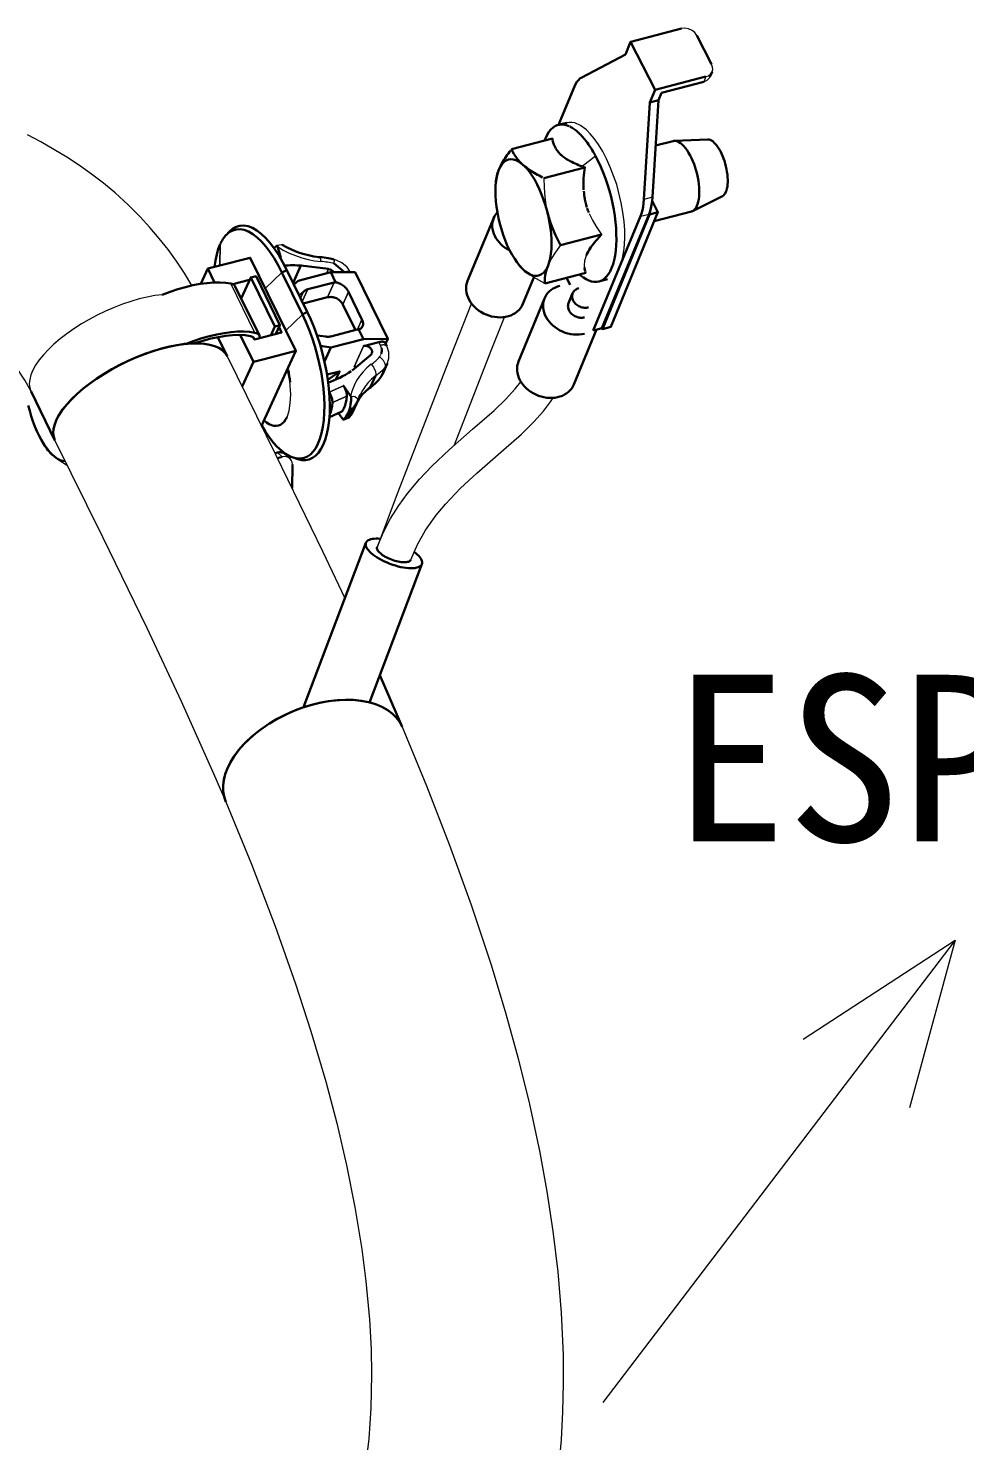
# Model space of a CAD drawing. Header units: millimetres. Extents: x 6 to 3615, y -854 to 0.
# Drawn here: x 245.51 to 261.29, y -123.57 to -99.79 of the extents above; entities that cross this region are included whole.
import ezdxf

# ---------------------------------------------------------------- set-up
doc = ezdxf.new("R2010")
doc.units = ezdxf.units.MM
doc.styles.add('4eff5b8b_Style', font='simfang.ttf')

msp = doc.modelspace()

# ---------------------------------------------------------------- linework, layer by layer
at = {"linetype": 'Continuous', "lineweight": 30}
for points in [[(255.661, -100.023), (256.516, -99.802)], [(255.985, -101.044), (256.073, -100.831), (255.66, -100.023), (255.573, -100.235), (254.837, -100.623)], [(257.024, -100.402), (256.776, -99.917)], [(256.996, -100.615), (257.032, -100.526)], [(254.712, -100.777), (254.445, -101.421)], [(254.837, -100.623), (254.807, -100.642), (254.781, -100.667), (254.755, -100.698), (254.733, -100.735), (254.713, -100.777)], [(256.074, -100.831), (256.929, -100.61)], [(256.892, -100.699), (256.179, -100.884)], [(255.885, -102.678), (255.985, -101.043), (256.127, -101.006)], [(256.179, -100.884), (256.128, -101.006), (256.028, -102.641)], [(254.441, -101.422), (254.397, -101.439), (254.356, -101.464), (254.318, -101.498), (254.283, -101.54), (254.252, -101.591), (254.224, -101.65)], [(254.584, -101.385), (254.441, -101.422)], [(254.626, -101.446), (254.574, -101.426), (254.524, -101.416), (254.475, -101.416)], [(254.346, -101.678), (254.342, -101.652), (253.654, -101.831)], [(254.224, -101.65), (254.22, -101.66), (254.209, -101.686)], [(256.081, -101.771), (256.376, -101.694)], [(256.397, -101.691), (256.958, -101.666)], [(256.704, -102.872), (256.725, -102.858), (256.744, -102.839), (256.761, -102.816), (256.777, -102.787), (256.789, -102.754), (256.799, -102.716), (256.807, -102.674), (256.813, -102.629), (256.816, -102.581), (256.816, -102.53), (256.813, -102.477), (256.809, -102.422), (256.801, -102.366), (256.791, -102.309), (256.779, -102.252), (256.764, -102.196), (256.747, -102.14), (256.728, -102.085), (256.707, -102.033), (256.685, -101.982), (256.661, -101.935), (256.637, -101.89), (256.611, -101.849), (256.584, -101.813), (256.557, -101.781), (256.529, -101.753), (256.502, -101.73), (256.474, -101.712), (256.448, -101.7), (256.422, -101.692), (256.397, -101.691)], [(257.205, -102.62), (257.222, -102.609), (257.237, -102.594), (257.251, -102.575), (257.264, -102.551), (257.274, -102.525), (257.283, -102.494), (257.289, -102.461), (257.293, -102.424), (257.295, -102.385), (257.296, -102.345), (257.294, -102.301), (257.29, -102.257), (257.283, -102.212), (257.275, -102.166), (257.265, -102.12), (257.253, -102.074), (257.24, -102.029), (257.225, -101.985), (257.208, -101.943), (257.19, -101.902), (257.171, -101.863), (257.151, -101.828), (257.13, -101.795), (257.108, -101.765), (257.086, -101.739), (257.064, -101.716), (257.042, -101.698), (257.02, -101.684), (256.998, -101.674), (256.978, -101.668), (256.958, -101.666)], [(254.269, -103.79), (254.289, -103.732), (254.306, -103.666), (254.317, -103.594), (254.325, -103.516), (254.328, -103.432), (254.327, -103.345), (254.321, -103.254), (254.31, -103.16), (254.295, -103.065), (254.276, -102.969), (254.253, -102.872), (254.226, -102.777), (254.195, -102.684), (254.161, -102.594), (254.124, -102.507), (254.085, -102.425), (254.044, -102.349), (254, -102.278), (253.956, -102.215), (253.91, -102.158), (253.864, -102.11), (253.817, -102.07), (253.771, -102.039), (253.726, -102.016), (253.682, -102.003), (253.64, -102), (253.6, -102.005), (253.562, -102.021), (253.527, -102.046), (253.495, -102.079), (253.467, -102.122), (253.442, -102.172), (253.422, -102.23), (253.406, -102.296), (253.394, -102.368), (253.386, -102.445)], [(255.33, -102.635), (255.302, -102.53), (255.27, -102.426), (255.236, -102.323), (255.198, -102.223), (255.158, -102.126), (255.115, -102.034), (255.07, -101.947)], [(254.845, -102.122), (254.888, -102.138), (254.2, -102.317)], [(253.386, -102.445), (253.383, -102.528), (253.384, -102.615), (253.39, -102.706), (253.4, -102.799), (253.415, -102.894), (253.434, -102.99), (253.456, -103.085), (253.483, -103.18), (253.513, -103.273), (253.546, -103.363), (253.583, -103.45), (253.622, -103.532), (253.663, -103.609), (253.707, -103.679)], [(253.39, -102.391), (253.386, -102.445)], [(255.421, -103.356), (255.419, -103.26), (255.415, -103.16), (255.405, -103.057), (255.392, -102.953), (255.375, -102.846), (255.354, -102.74), (255.33, -102.635)], [(255.828, -102.961), (255.845, -102.913), (255.859, -102.86), (255.871, -102.804), (255.879, -102.742), (255.885, -102.678)], [(255.971, -102.923), (255.987, -102.876), (256.002, -102.824), (256.013, -102.767), (256.022, -102.706), (256.028, -102.641)], [(255.972, -102.919), (255.977, -102.928), (256.119, -102.892), (256.023, -102.702)], [(256.704, -102.872), (257.205, -102.62)], [(255.031, -104.883), (255.826, -102.961)], [(255.971, -102.923), (255.175, -104.847)], [(255.977, -102.928), (255.186, -104.86), (255.328, -104.823), (256.119, -102.892)], [(256.058, -103.042), (256.683, -102.88)], [(249.786, -103.907), (249.722, -103.782), (249.655, -103.667), (249.585, -103.561), (249.513, -103.467), (249.441, -103.384), (249.367, -103.316), (249.294, -103.26), (249.222, -103.218), (249.152, -103.191), (249.083, -103.178), (249.018, -103.181), (248.957, -103.198), (248.899, -103.23), (248.846, -103.276)], [(249.786, -103.907), (249.722, -103.782), (249.655, -103.667), (249.585, -103.561), (249.513, -103.467), (249.441, -103.384), (249.367, -103.316), (249.294, -103.26), (249.222, -103.218), (249.152, -103.191), (249.083, -103.178), (249.018, -103.181), (248.957, -103.198), (248.899, -103.23), (248.846, -103.276)], [(249.868, -103.866), (249.802, -103.737), (249.734, -103.618), (249.661, -103.51), (249.588, -103.413), (249.513, -103.328), (249.438, -103.257), (249.363, -103.199), (249.289, -103.157), (249.216, -103.129), (249.146, -103.116), (249.079, -103.119), (249.016, -103.137), (248.957, -103.169), (248.902, -103.217)], [(249.868, -103.866), (249.802, -103.737), (249.734, -103.618), (249.661, -103.51), (249.588, -103.413), (249.513, -103.328), (249.438, -103.257), (249.363, -103.199), (249.289, -103.157), (249.216, -103.129), (249.146, -103.116), (249.079, -103.119), (249.016, -103.137), (248.957, -103.169), (248.902, -103.217)], [(253.354, -102.989), (252.914, -104.049)], [(253.354, -102.989), (253.342, -103.025), (253.333, -103.061), (253.329, -103.099), (253.329, -103.137), (253.334, -103.176), (253.342, -103.215), (253.355, -103.254), (253.372, -103.292), (253.392, -103.329), (253.416, -103.365), (253.444, -103.399), (253.475, -103.432), (253.508, -103.462), (253.545, -103.49), (253.584, -103.515), (253.625, -103.537)], [(254.323, -103.105), (254.395, -103.28), (254.481, -103.448)], [(248.747, -103.428), (248.715, -103.51), (248.688, -103.602), (248.667, -103.703), (248.652, -103.812)], [(248.747, -103.428), (248.715, -103.51), (248.688, -103.602), (248.667, -103.703), (248.652, -103.812)], [(248.902, -103.217), (248.846, -103.276), (248.902, -103.217)], [(249.79, -103.439), (249.874, -103.486), (249.96, -103.528), (250.05, -103.563), (250.141, -103.594), (250.233, -103.618), (250.326, -103.636), (250.419, -103.647)], [(249.79, -103.439), (249.874, -103.486), (249.96, -103.528), (250.05, -103.563), (250.141, -103.594), (250.233, -103.618), (250.326, -103.636), (250.419, -103.647)], [(255.138, -103.302), (255.169, -103.269), (254.481, -103.448)], [(255.34, -103.832), (255.364, -103.768), (255.383, -103.697), (255.399, -103.619), (255.41, -103.536), (255.417, -103.448), (255.421, -103.356)], [(248.653, -104.076), (248.539, -103.842), (248.717, -103.795), (249.252, -103.658), (249.858, -104.897), (250.02, -105.228), (249.826, -105.652), (249.443, -106.49)], [(249.714, -103.472), (249.768, -103.655), (249.714, -103.472), (249.708, -103.454), (249.714, -103.472)], [(249.71, -103.58), (249.714, -103.58), (249.71, -103.58)], [(249.768, -103.655), (249.764, -103.643), (249.76, -103.631), (249.755, -103.621), (249.75, -103.611), (249.745, -103.603), (249.74, -103.595), (249.734, -103.589), (249.729, -103.585), (249.724, -103.582), (249.719, -103.58), (249.714, -103.58)], [(249.768, -103.655), (249.764, -103.643), (249.76, -103.631), (249.755, -103.621), (249.75, -103.611), (249.745, -103.603), (249.74, -103.595), (249.734, -103.589), (249.729, -103.585), (249.724, -103.582), (249.719, -103.58), (249.714, -103.58)], [(253.707, -103.679), (253.749, -103.74), (253.791, -103.794), (253.835, -103.842), (253.878, -103.882), (253.922, -103.914), (253.965, -103.938), (254.007, -103.955), (254.048, -103.963), (254.086, -103.963), (254.124, -103.954), (254.159, -103.937), (254.191, -103.912), (254.22, -103.879), (254.246, -103.838), (254.269, -103.79)], [(253.728, -103.713), (253.707, -103.679)], [(248.539, -103.842), (248.421, -104.098)], [(249.868, -103.866), (249.786, -103.907), (249.868, -103.866)], [(249.786, -103.907), (250.132, -104.614), (249.786, -103.907)], [(250.214, -104.572), (250.132, -104.614), (250.214, -104.572), (249.868, -103.866), (250.214, -104.572)], [(249.974, -104.081), (250.107, -103.789), (250.569, -103.848), (250.107, -103.789), (249.974, -104.081)], [(250.61, -103.904), (250.062, -104.045), (250.61, -103.904)], [(250.691, -104.071), (250.61, -103.904), (251.02, -103.902), (250.61, -103.904), (250.691, -104.071)], [(250.843, -103.9), (250.664, -103.758), (250.843, -103.9)], [(251.533, -105.107), (251.57, -105.026), (251.02, -103.902), (251.57, -105.026), (251.533, -105.107)], [(254.904, -103.913), (254.216, -104.092)], [(254.896, -103.89), (254.905, -103.912)], [(255.132, -104.057), (255.174, -104.04), (255.213, -104.015), (255.25, -103.981), (255.284, -103.939), (255.314, -103.89), (255.34, -103.832)], [(248.925, -104.095), (248.837, -104.081), (248.74, -104.075), (248.636, -104.076), (248.526, -104.084), (248.409, -104.1), (248.287, -104.123), (248.162, -104.153), (248.034, -104.189), (247.903, -104.232), (247.772, -104.281)], [(249.001, -104.145), (248.993, -104.131), (248.98, -104.118), (248.965, -104.108), (248.946, -104.1), (248.925, -104.095)], [(248.958, -104.106), (249.24, -104.033)], [(249.001, -104.144), (249.406, -104.97)], [(249.099, -104.343), (249.26, -103.99)], [(249.754, -104.793), (249.665, -104.816), (249.26, -103.99), (249.35, -103.967), (249.754, -104.793), (249.686, -104.941)], [(250.062, -104.045), (249.988, -104.11), (250.062, -104.045)], [(250.222, -104.19), (250.667, -104.076), (250.222, -104.19)], [(250.691, -104.071), (250.679, -104.073), (250.667, -104.076)], [(250.691, -104.071), (250.679, -104.073), (250.667, -104.076)], [(250.909, -104.234), (250.9, -104.219), (250.891, -104.203), (250.88, -104.187), (250.867, -104.173), (250.853, -104.158), (250.839, -104.145), (250.824, -104.131), (250.808, -104.12), (250.792, -104.108), (250.775, -104.099), (250.758, -104.09), (250.741, -104.084), (250.725, -104.078), (250.708, -104.074), (250.691, -104.071)], [(250.909, -104.234), (250.9, -104.219), (250.891, -104.203), (250.88, -104.187), (250.867, -104.173), (250.853, -104.158), (250.839, -104.145), (250.824, -104.131), (250.808, -104.12), (250.792, -104.108), (250.775, -104.099), (250.758, -104.09), (250.741, -104.084), (250.725, -104.078), (250.708, -104.074), (250.691, -104.071)], [(252.914, -104.049), (252.9, -104.087), (252.892, -104.126), (252.889, -104.166), (252.89, -104.207), (252.896, -104.248), (252.906, -104.289), (252.921, -104.33), (252.94, -104.37), (252.965, -104.408), (252.992, -104.446), (253.023, -104.481), (253.058, -104.514), (253.096, -104.544), (253.137, -104.571), (253.18, -104.595), (253.225, -104.616), (253.271, -104.633), (253.319, -104.646), (253.367, -104.656), (253.415, -104.661), (253.462, -104.663), (253.51, -104.66), (253.555, -104.654), (253.6, -104.643), (253.641, -104.629), (253.681, -104.611), (253.717, -104.589), (253.751, -104.564), (253.781, -104.536), (253.806, -104.505), (253.828, -104.472), (253.845, -104.436)], [(254.03, -103.991), (253.845, -104.436)], [(254.469, -104.131), (254.429, -104.143), (254.392, -104.158), (254.357, -104.177), (254.324, -104.198), (254.295, -104.222), (254.268, -104.249), (254.245, -104.278), (254.225, -104.309), (254.209, -104.343)], [(254.578, -103.997), (254.639, -104.116)], [(254.818, -103.959), (254.795, -103.941)], [(254.818, -103.959), (254.864, -103.994), (254.91, -104.022), (254.955, -104.043), (255, -104.058), (255.043, -104.065), (255.086, -104.066), (255.126, -104.059)], [(255.268, -104.022), (255.126, -104.059), (255.132, -104.057)], [(250.077, -104.293), (250.154, -104.225), (250.077, -104.293)], [(250.145, -104.431), (250.553, -104.325), (250.145, -104.431)], [(250.222, -104.19), (250.207, -104.195), (250.192, -104.201), (250.179, -104.208), (250.166, -104.216), (250.154, -104.225)], [(250.222, -104.19), (250.207, -104.195), (250.192, -104.201), (250.179, -104.208), (250.166, -104.216), (250.154, -104.225)], [(250.812, -104.445), (250.803, -104.429), (250.793, -104.413), (250.781, -104.399), (250.768, -104.385), (250.753, -104.373), (250.737, -104.361), (250.721, -104.351), (250.703, -104.341), (250.685, -104.334), (250.666, -104.328), (250.647, -104.323), (250.628, -104.321), (250.609, -104.319), (250.59, -104.32), (250.571, -104.322), (250.553, -104.325)], [(250.812, -104.445), (250.803, -104.429), (250.793, -104.413), (250.781, -104.399), (250.768, -104.385), (250.753, -104.373), (250.737, -104.361), (250.721, -104.351), (250.703, -104.341), (250.685, -104.334), (250.666, -104.328), (250.647, -104.323), (250.628, -104.321), (250.609, -104.319), (250.59, -104.32), (250.571, -104.322), (250.553, -104.325)], [(250.909, -104.234), (251.135, -104.696), (250.909, -104.234)], [(254.209, -104.343), (253.771, -105.407)], [(254.209, -104.343), (254.197, -104.379), (254.189, -104.418), (254.185, -104.458), (254.186, -104.498), (254.192, -104.538), (254.202, -104.578), (254.217, -104.618), (254.235, -104.658), (254.258, -104.696), (254.285, -104.733), (254.316, -104.768), (254.349, -104.8), (254.387, -104.83), (254.426, -104.857), (254.468, -104.882), (254.512, -104.903), (254.558, -104.921), (254.604, -104.935), (254.652, -104.945), (254.699, -104.951), (254.746, -104.953), (254.793, -104.952), (254.839, -104.947), (254.883, -104.937)], [(254.614, -104.426), (254.683, -104.257)], [(254.683, -104.257), (254.678, -104.272), (254.675, -104.287), (254.674, -104.303), (254.674, -104.319), (254.676, -104.335), (254.68, -104.351), (254.686, -104.367), (254.694, -104.383), (254.702, -104.399), (254.714, -104.413), (254.726, -104.428), (254.739, -104.44), (254.755, -104.452), (254.77, -104.464), (254.787, -104.473), (254.805, -104.482), (254.823, -104.488), (254.841, -104.494), (254.86, -104.498), (254.879, -104.501), (254.898, -104.502), (254.917, -104.501), (254.935, -104.499), (254.953, -104.495)], [(254.787, -104.173), (254.771, -104.177), (254.756, -104.184), (254.742, -104.191), (254.729, -104.199), (254.717, -104.209), (254.706, -104.22), (254.697, -104.231), (254.69, -104.244), (254.683, -104.257)], [(250.394, -106.791), (250.427, -106.706), (250.454, -106.611), (250.476, -106.506), (250.49, -106.392), (250.499, -106.27), (250.502, -106.141), (250.497, -106.007), (250.486, -105.868), (250.469, -105.726), (250.446, -105.581), (250.416, -105.436), (250.382, -105.291), (250.341, -105.148), (250.296, -105.007), (250.245, -104.87), (250.19, -104.739), (250.132, -104.614)], [(250.394, -106.791), (250.427, -106.706), (250.454, -106.611), (250.476, -106.506), (250.49, -106.392), (250.499, -106.27), (250.502, -106.141), (250.497, -106.007), (250.486, -105.868), (250.469, -105.726), (250.446, -105.581), (250.416, -105.436), (250.382, -105.291), (250.341, -105.148), (250.296, -105.007), (250.245, -104.87), (250.19, -104.739), (250.132, -104.614)], [(250.483, -106.809), (250.517, -106.722), (250.545, -106.625), (250.567, -106.517), (250.583, -106.4), (250.592, -106.274), (250.594, -106.142), (250.589, -106.004), (250.579, -105.861), (250.56, -105.715), (250.537, -105.566), (250.506, -105.417), (250.47, -105.268), (250.429, -105.12), (250.382, -104.975), (250.33, -104.835), (250.274, -104.7), (250.214, -104.572)], [(250.483, -106.809), (250.517, -106.722), (250.545, -106.625), (250.567, -106.517), (250.583, -106.4), (250.592, -106.274), (250.594, -106.142), (250.589, -106.004), (250.579, -105.861), (250.56, -105.715), (250.537, -105.566), (250.506, -105.417), (250.47, -105.268), (250.429, -105.12), (250.382, -104.975), (250.33, -104.835), (250.274, -104.7), (250.214, -104.572)], [(250.812, -104.445), (251.024, -104.877), (250.812, -104.445)], [(254.614, -104.426), (254.609, -104.44), (254.606, -104.456), (254.604, -104.472), (254.605, -104.488), (254.607, -104.504), (254.611, -104.52), (254.617, -104.536), (254.624, -104.552), (254.634, -104.567), (254.644, -104.582), (254.656, -104.596), (254.67, -104.608), (254.685, -104.62), (254.701, -104.632), (254.718, -104.641), (254.735, -104.65), (254.754, -104.656), (254.773, -104.662), (254.791, -104.666), (254.81, -104.669), (254.829, -104.67), (254.848, -104.669), (254.866, -104.667), (254.883, -104.663)], [(249.738, -104.827), (249.782, -104.917), (249.324, -105.035), (249.303, -104.993), (249.298, -104.995)], [(249.597, -104.965), (249.665, -104.816)], [(250.436, -105.143), (250.611, -105.169), (251.16, -105.028), (251.078, -104.861), (251.16, -105.028), (251.57, -105.026), (251.16, -105.028), (250.611, -105.169), (250.436, -105.143)], [(251.056, -104.869), (250.611, -104.983), (251.056, -104.869)], [(251.056, -104.869), (251.067, -104.865), (251.078, -104.861)], [(251.056, -104.869), (251.067, -104.865), (251.078, -104.861)], [(251.078, -104.861), (251.091, -104.859), (251.104, -104.854), (251.114, -104.849), (251.124, -104.842), (251.133, -104.833), (251.14, -104.824), (251.146, -104.813)], [(251.078, -104.861), (251.091, -104.859), (251.104, -104.854), (251.114, -104.849), (251.124, -104.842), (251.133, -104.833), (251.14, -104.824), (251.146, -104.813)], [(251.146, -104.813), (251.15, -104.801), (251.154, -104.789), (251.154, -104.775), (251.154, -104.76), (251.152, -104.745), (251.148, -104.729), (251.142, -104.713), (251.135, -104.696)], [(251.146, -104.813), (251.15, -104.801), (251.154, -104.789), (251.154, -104.775), (251.154, -104.76), (251.152, -104.745), (251.148, -104.729), (251.142, -104.713), (251.135, -104.696)], [(255.084, -104.869), (254.705, -105.791)], [(255.032, -104.883), (255.173, -104.847)], [(255.176, -104.842), (255.186, -104.86)], [(248.379, -105.1), (248.268, -105.101), (248.148, -105.11), (248.023, -105.128), (247.892, -105.154), (247.757, -105.188), (247.618, -105.229), (247.478, -105.277), (247.336, -105.333), (247.196, -105.395), (247.058, -105.462), (246.922, -105.535), (246.792, -105.611), (246.667, -105.693), (246.549, -105.776), (246.439, -105.862), (246.337, -105.951), (246.246, -106.039), (246.164, -106.127), (246.095, -106.214), (246.037, -106.3), (245.992, -106.382), (245.96, -106.462), (245.941, -106.539), (245.935, -106.61), (245.943, -106.675), (245.964, -106.735)], [(248.865, -105.317), (248.83, -105.263), (248.782, -105.216), (248.723, -105.177), (248.652, -105.146), (248.569, -105.122), (248.475, -105.107), (248.373, -105.1), (248.261, -105.101), (248.141, -105.111), (248.016, -105.129), (247.884, -105.156), (247.748, -105.19), (247.61, -105.232), (247.469, -105.28), (247.328, -105.337), (247.188, -105.399)], [(249.328, -104.921), (249.24, -104.907), (249.144, -104.901), (249.04, -104.902), (248.93, -104.911), (248.813, -104.926), (248.692, -104.949), (248.566, -104.979), (248.437, -105.015), (248.307, -105.058), (248.176, -105.107)], [(249.257, -104.977), (249.166, -104.964), (249.065, -104.959), (248.956, -104.962), (248.839, -104.973), (248.716, -104.993), (248.588, -105.02), (248.457, -105.056), (248.322, -105.098)], [(248.865, -105.317), (248.831, -105.264), (248.784, -105.217), (248.724, -105.178), (248.654, -105.146), (248.572, -105.123), (248.48, -105.108), (248.379, -105.1)], [(248.707, -104.995), (248.865, -105.317)], [(250.021, -105.228), (249.485, -105.365), (249.306, -105.411), (249.085, -104.959)], [(249.298, -104.995), (249.286, -104.987), (249.273, -104.982), (249.257, -104.977)], [(249.318, -105.025), (249.315, -105.015), (249.309, -105.005)], [(249.406, -104.97), (249.397, -104.957), (249.384, -104.945), (249.369, -104.935), (249.35, -104.927), (249.328, -104.921)], [(249.413, -105.012), (249.413, -104.997), (249.411, -104.983), (249.406, -104.97)], [(250.526, -104.987), (250.378, -104.965), (250.526, -104.987)], [(250.526, -104.987), (250.544, -104.989), (250.561, -104.989), (250.578, -104.989), (250.595, -104.987), (250.611, -104.983)], [(250.526, -104.987), (250.544, -104.989), (250.561, -104.989), (250.578, -104.989), (250.595, -104.987), (250.611, -104.983)], [(251.42, -105.078), (251.162, -105.145), (251.42, -105.078)], [(251.526, -105.093), (251.523, -105.088), (251.518, -105.083), (251.512, -105.079), (251.506, -105.076), (251.498, -105.074), (251.489, -105.072), (251.48, -105.071), (251.469, -105.071), (251.457, -105.072), (251.445, -105.073), (251.433, -105.076), (251.42, -105.078)], [(251.526, -105.093), (251.523, -105.088), (251.518, -105.083), (251.512, -105.079), (251.506, -105.076), (251.498, -105.074), (251.489, -105.072), (251.48, -105.071), (251.469, -105.071), (251.457, -105.072), (251.445, -105.073), (251.433, -105.076), (251.42, -105.078)], [(251.553, -105.148), (251.526, -105.093), (251.553, -105.148)], [(250.611, -105.169), (250.504, -105.404), (250.611, -105.169)], [(250.971, -105.555), (251.279, -105.298), (250.971, -105.555)], [(251.299, -105.273), (251.301, -105.266), (251.303, -105.258), (251.305, -105.249), (251.305, -105.24), (251.304, -105.232), (251.302, -105.223), (251.299, -105.214), (251.295, -105.206), (251.291, -105.198), (251.286, -105.19), (251.279, -105.182), (251.273, -105.176), (251.265, -105.169), (251.257, -105.163), (251.248, -105.158), (251.239, -105.153), (251.23, -105.149), (251.22, -105.146), (251.21, -105.144), (251.201, -105.142), (251.191, -105.142), (251.181, -105.142), (251.171, -105.143), (251.162, -105.145)], [(251.299, -105.273), (251.301, -105.266), (251.303, -105.258), (251.305, -105.249), (251.305, -105.24), (251.304, -105.232), (251.302, -105.223), (251.299, -105.214), (251.295, -105.206), (251.291, -105.198), (251.286, -105.19), (251.279, -105.182), (251.273, -105.176), (251.265, -105.169), (251.257, -105.163), (251.248, -105.158), (251.239, -105.153), (251.23, -105.149), (251.22, -105.146), (251.21, -105.144), (251.201, -105.142), (251.191, -105.142), (251.181, -105.142), (251.171, -105.143), (251.162, -105.145)], [(247.188, -105.399), (247.05, -105.466), (246.916, -105.539), (246.786, -105.616), (246.661, -105.696), (246.544, -105.78), (246.435, -105.866), (246.334, -105.953), (246.243, -106.041), (246.162, -106.129), (246.093, -106.216), (246.036, -106.302), (245.991, -106.384), (245.959, -106.464), (245.941, -106.539), (245.935, -106.61), (245.943, -106.676), (245.964, -106.735)], [(249.306, -105.411), (249.116, -105.828)], [(250.547, -105.627), (250.759, -105.572), (250.547, -105.627)], [(250.759, -105.572), (250.56, -105.712), (250.759, -105.572), (250.696, -105.71), (250.759, -105.572)], [(251.478, -105.623), (251.561, -105.442), (251.478, -105.623)], [(253.771, -105.407), (253.759, -105.444), (253.751, -105.481), (253.747, -105.521), (253.748, -105.56), (253.753, -105.6), (253.763, -105.64), (253.777, -105.68), (253.795, -105.718), (253.817, -105.756), (253.843, -105.792), (253.872, -105.826), (253.905, -105.859), (253.941, -105.889), (253.98, -105.917), (254.02, -105.941), (254.063, -105.963), (254.108, -105.981), (254.153, -105.996), (254.199, -106.007), (254.246, -106.015), (254.293, -106.019), (254.339, -106.019), (254.384, -106.015), (254.428, -106.007), (254.47, -105.995), (254.51, -105.981), (254.548, -105.963), (254.583, -105.941), (254.615, -105.916), (254.643, -105.888), (254.668, -105.858), (254.688, -105.826), (254.705, -105.791)], [(250.88, -105.989), (250.881, -105.977), (250.88, -105.964), (250.879, -105.951), (250.876, -105.937), (250.873, -105.923), (250.869, -105.909), (250.865, -105.894), (250.859, -105.88), (250.853, -105.866), (250.847, -105.852), (250.839, -105.839), (250.832, -105.826), (250.824, -105.814)], [(250.88, -105.989), (250.881, -105.977), (250.88, -105.964), (250.879, -105.951), (250.876, -105.937), (250.873, -105.923), (250.869, -105.909), (250.865, -105.894), (250.859, -105.88), (250.853, -105.866), (250.847, -105.852), (250.839, -105.839), (250.832, -105.826), (250.824, -105.814)], [(250.942, -105.981), (250.953, -105.999), (250.942, -105.981), (250.824, -105.814), (250.942, -105.981)], [(251.28, -105.83), (251.363, -105.649), (251.28, -105.83)], [(245.559, -105.907), (245.56, -105.91), (245.964, -106.735)], [(250.637, -106.098), (250.637, -106.086), (250.637, -106.074), (250.635, -106.061), (250.633, -106.048), (250.631, -106.035), (250.627, -106.021), (250.623, -106.007), (250.618, -105.993), (250.612, -105.979), (250.606, -105.966), (250.599, -105.953), (250.592, -105.941), (250.585, -105.929)], [(250.637, -106.098), (250.637, -106.086), (250.637, -106.074), (250.635, -106.061), (250.633, -106.048), (250.631, -106.035), (250.627, -106.021), (250.623, -106.007), (250.618, -105.993), (250.612, -105.979), (250.606, -105.966), (250.599, -105.953), (250.592, -105.941), (250.585, -105.929)], [(250.837, -106.183), (250.853, -106.141), (250.865, -106.095), (250.875, -106.043), (250.88, -105.989)], [(250.837, -106.183), (250.853, -106.141), (250.865, -106.095), (250.875, -106.043), (250.88, -105.989)], [(250.902, -106.277), (250.92, -106.23), (250.934, -106.179), (250.944, -106.123), (250.951, -106.063), (250.953, -105.999)], [(250.902, -106.277), (250.92, -106.23), (250.934, -106.179), (250.944, -106.123), (250.951, -106.063), (250.953, -105.999)], [(250.983, -106.25), (251.072, -106.054), (250.983, -106.25)], [(251.073, -106.053), (251.072, -106.054), (251.073, -106.053)], [(245.515, -106.145), (245.538, -106.236), (245.564, -106.325), (245.592, -106.412), (245.624, -106.497), (245.659, -106.579), (245.696, -106.656), (245.734, -106.728), (245.775, -106.795)], [(250.588, -106.344), (250.787, -106.254), (250.588, -106.344)], [(250.593, -106.293), (250.591, -106.298), (250.593, -106.293)], [(250.593, -106.293), (250.609, -106.251), (250.623, -106.204), (250.631, -106.153), (250.637, -106.098)], [(250.593, -106.293), (250.609, -106.251), (250.623, -106.204), (250.631, -106.153), (250.637, -106.098)], [(250.741, -106.276), (250.781, -106.332), (250.741, -106.276)], [(250.967, -106.197), (250.916, -106.254), (250.897, -106.296), (250.91, -106.324)], [(250.967, -106.197), (250.916, -106.254), (250.897, -106.296), (250.91, -106.324)], [(250.909, -106.324), (250.967, -106.197), (250.909, -106.324)], [(249.446, -106.483), (249.509, -106.587), (249.575, -106.683), (249.641, -106.767), (249.709, -106.842), (249.777, -106.906), (249.844, -106.958), (249.912, -106.997), (249.977, -107.024)], [(249.446, -106.483), (249.509, -106.587), (249.575, -106.683), (249.641, -106.767), (249.709, -106.842), (249.777, -106.906), (249.844, -106.958), (249.912, -106.997), (249.977, -107.024)], [(249.486, -106.398), (249.528, -106.432), (249.569, -106.458), (249.611, -106.477), (249.65, -106.488), (249.689, -106.49), (249.726, -106.485), (249.76, -106.471), (249.792, -106.45), (249.822, -106.42), (249.848, -106.384), (249.872, -106.34)], [(249.486, -106.398), (249.528, -106.432), (249.569, -106.458), (249.611, -106.477), (249.65, -106.488), (249.689, -106.49), (249.726, -106.485), (249.76, -106.471), (249.792, -106.45), (249.822, -106.42), (249.848, -106.384), (249.872, -106.34)], [(245.793, -106.823), (245.775, -106.795)], [(245.917, -106.972), (245.962, -107.012), (246.007, -107.042), (246.05, -107.064), (246.093, -107.078), (246.134, -107.082)], [(249.712, -106.94), (249.67, -106.95)], [(249.849, -106.968), (249.838, -106.958), (249.825, -106.95), (249.811, -106.944), (249.796, -106.939), (249.78, -106.936), (249.764, -106.934), (249.747, -106.934), (249.73, -106.936), (249.712, -106.94)], [(249.849, -106.968), (249.924, -107.04)], [(249.977, -107.024), (250.041, -107.038), (250.102, -107.04), (250.161, -107.029), (250.215, -107.006), (250.267, -106.97), (250.314, -106.922), (250.356, -106.862), (250.394, -106.791)], [(249.977, -107.024), (250.041, -107.038), (250.102, -107.04), (250.161, -107.029), (250.215, -107.006), (250.267, -106.97), (250.314, -106.922), (250.356, -106.862), (250.394, -106.791)], [(250.055, -107.049), (250.121, -107.064), (250.183, -107.066), (250.243, -107.054), (250.3, -107.03), (250.352, -106.993), (250.401, -106.944), (250.444, -106.882), (250.483, -106.809)], [(250.055, -107.049), (250.121, -107.064), (250.183, -107.066), (250.243, -107.054), (250.3, -107.03), (250.352, -106.993), (250.401, -106.944), (250.444, -106.882), (250.483, -106.809)], [(249.71, -107.032), (249.788, -107.012)], [(249.958, -107.539), (249.964, -107.141)], [(250.055, -107.049), (249.977, -107.024), (250.055, -107.049)], [(251.313, -108.392), (251.285, -108.397), (251.26, -108.405), (251.239, -108.415), (251.222, -108.428), (251.209, -108.442), (251.201, -108.457)], [(251.201, -108.457), (250.152, -111.227)], [(251.201, -108.457), (251.197, -108.475), (251.197, -108.495), (251.202, -108.515), (251.211, -108.537), (251.225, -108.561), (251.243, -108.584), (251.266, -108.608), (251.292, -108.633), (251.322, -108.658), (251.355, -108.682), (251.391, -108.706), (251.431, -108.728), (251.472, -108.751), (251.516, -108.772), (251.56, -108.792), (251.606, -108.81), (251.653, -108.827), (251.7, -108.842), (251.746, -108.855), (251.792, -108.866), (251.837, -108.874), (251.879, -108.88), (251.921, -108.884), (251.959, -108.886), (251.995, -108.885), (252.027, -108.882), (252.057, -108.876), (252.083, -108.868), (252.104, -108.858), (252.122, -108.846), (252.135, -108.832), (252.144, -108.816)], [(251.389, -108.529), (251.387, -108.54), (251.387, -108.551), (251.39, -108.564), (251.395, -108.577), (251.404, -108.591), (251.415, -108.606), (251.428, -108.62), (251.444, -108.634), (251.462, -108.649), (251.482, -108.664), (251.504, -108.678), (251.528, -108.692), (251.552, -108.705), (251.578, -108.718), (251.605, -108.73), (251.632, -108.741), (251.66, -108.751), (251.688, -108.76), (251.716, -108.768), (251.744, -108.774), (251.771, -108.779), (251.797, -108.783), (251.821, -108.786), (251.845, -108.786), (251.866, -108.786), (251.885, -108.784), (251.903, -108.78), (251.919, -108.776), (251.931, -108.77), (251.942, -108.762), (251.95, -108.754), (251.955, -108.744)], [(251.389, -108.529), (251.387, -108.54), (251.387, -108.551), (251.39, -108.564), (251.395, -108.577), (251.404, -108.591), (251.415, -108.606), (251.428, -108.62), (251.444, -108.634), (251.462, -108.649), (251.482, -108.664), (251.504, -108.678), (251.528, -108.692), (251.552, -108.705), (251.578, -108.718), (251.605, -108.73), (251.632, -108.741), (251.66, -108.751), (251.688, -108.76), (251.716, -108.768), (251.744, -108.774), (251.771, -108.779), (251.797, -108.783), (251.821, -108.786), (251.845, -108.786), (251.866, -108.786), (251.885, -108.784), (251.903, -108.78), (251.919, -108.776), (251.931, -108.77), (251.942, -108.762), (251.95, -108.754), (251.955, -108.744)], [(252.144, -108.816), (252.148, -108.799), (252.148, -108.781), (252.144, -108.762), (252.136, -108.742), (252.124, -108.72), (252.109, -108.698), (252.09, -108.676), (252.067, -108.654), (252.041, -108.63), (252.011, -108.608)], [(252.144, -108.816), (251.262, -111.145)], [(251.814, -111.558), (251.435, -110.687)], [(251.814, -111.558), (251.772, -111.477), (251.716, -111.403), (251.65, -111.336), (251.57, -111.276), (251.48, -111.224), (251.38, -111.181), (251.271, -111.147), (251.152, -111.122), (251.027, -111.107), (250.896, -111.101), (250.759, -111.105), (250.619, -111.119), (250.475, -111.142), (250.331, -111.174), (250.187, -111.216), (250.043, -111.266), (249.902, -111.325), (249.766, -111.391), (249.634, -111.463), (249.509, -111.543), (249.39, -111.628), (249.28, -111.718)], [(251.814, -111.558), (251.771, -111.475), (251.713, -111.399), (251.643, -111.33), (251.56, -111.27), (251.467, -111.218), (251.361, -111.174), (251.247, -111.142), (251.124, -111.118), (250.993, -111.104), (250.856, -111.102), (250.715, -111.108), (250.569, -111.126), (250.421, -111.153), (250.272, -111.19), (250.124, -111.236), (249.978, -111.292)], [(249.978, -111.292), (249.84, -111.353), (249.707, -111.422), (249.579, -111.497), (249.457, -111.579), (249.343, -111.666), (249.238, -111.756), (249.142, -111.852), (249.057, -111.95), (248.982, -112.049), (248.919, -112.151), (248.869, -112.252), (248.832, -112.354), (248.807, -112.453), (248.796, -112.551), (248.798, -112.645), (248.813, -112.735), (248.842, -112.82)], [(249.28, -111.718), (249.177, -111.816), (249.084, -111.917), (249.003, -112.019), (248.935, -112.125), (248.879, -112.23), (248.838, -112.335), (248.81, -112.438), (248.797, -112.54), (248.797, -112.638), (248.813, -112.731), (248.842, -112.82)]]:
    msp.add_lwpolyline(points, dxfattribs=at)
at = {"linetype": 'Continuous', "lineweight": 13}
for points in [[(256.776, -99.917), (256.741, -99.869), (256.694, -99.831), (256.636, -99.805), (256.575, -99.795), (256.515, -99.802)], [(256.929, -100.61), (256.969, -100.594), (257.003, -100.569), (257.032, -100.526)], [(257.032, -100.526), (257.042, -100.49), (257.041, -100.452), (257.024, -100.402)], [(256.929, -100.61), (256.892, -100.699)], [(256.892, -100.699), (256.951, -100.671), (256.992, -100.623), (256.996, -100.615)], [(254.914, -101.506), (254.815, -101.432), (254.718, -101.389), (254.671, -101.38), (254.626, -101.379), (254.583, -101.385)], [(255.483, -103.795), (255.525, -103.664), (255.551, -103.51), (255.563, -103.335), (255.561, -103.196), (255.551, -103.05), (255.531, -102.894), (255.503, -102.736), (255.425, -102.427), (255.318, -102.132), (255.256, -101.995), (255.19, -101.868), (255.12, -101.753), (255.047, -101.651), (254.981, -101.572), (254.914, -101.506)], [(248.267, -104.127), (248.143, -103.921), (248.01, -103.719), (247.869, -103.522), (247.72, -103.332), (247.563, -103.147), (247.4, -102.97), (247.199, -102.77), (246.976, -102.567), (246.78, -102.404), (246.58, -102.25), (246.375, -102.105), (246.164, -101.966), (245.947, -101.834), (245.726, -101.709), (245.501, -101.592)], [(255.07, -101.947), (254.845, -102.122)], [(254.2, -102.317), (254.202, -102.477), (254.214, -102.636), (254.233, -102.77), (254.261, -102.903)], [(256.027, -102.641), (255.885, -102.678)], [(254.963, -102.914), (255.015, -103.026), (255.077, -103.133), (255.169, -103.269)], [(255.828, -102.96), (255.971, -102.923)], [(248.74, -103.79), (248.748, -103.428), (248.74, -103.79)], [(249.79, -103.44), (249.788, -103.44), (249.78, -103.44), (249.708, -103.454)], [(249.79, -103.44), (249.788, -103.44), (249.78, -103.44), (249.708, -103.454)], [(245.56, -105.91), (245.458, -105.719), (245.296, -105.473), (245.138, -105.279), (244.96, -105.096), (244.774, -104.934), (244.551, -104.769), (244.298, -104.61), (244.067, -104.485), (243.77, -104.344), (243.437, -104.21), (243.065, -104.082), (242.63, -103.956), (242.136, -103.836), (241.643, -103.738), (241.155, -103.657), (240.651, -103.588), (239.871, -103.504)], [(249.714, -103.472), (249.81, -103.529), (249.91, -103.579), (250.014, -103.623), (250.12, -103.659), (250.228, -103.688), (250.337, -103.709), (250.446, -103.723)], [(249.714, -103.472), (249.81, -103.529), (249.91, -103.579), (250.014, -103.623), (250.12, -103.659), (250.228, -103.688), (250.337, -103.709), (250.446, -103.723)], [(249.768, -103.655), (249.756, -103.657), (249.768, -103.655)], [(250.446, -103.723), (250.436, -103.668), (250.426, -103.651)], [(250.446, -103.723), (250.436, -103.668), (250.426, -103.651)], [(254.481, -103.448), (254.395, -103.565), (254.323, -103.679), (254.269, -103.79)], [(254.91, -103.625), (254.885, -103.709), (254.879, -103.789), (254.882, -103.828)], [(249.786, -103.907), (249.505, -104.175), (249.786, -103.907)], [(250.569, -103.848), (250.535, -103.924), (250.569, -103.848)], [(250.664, -103.758), (250.666, -103.746), (250.667, -103.735), (250.669, -103.724), (250.67, -103.715), (250.67, -103.707), (250.67, -103.701), (250.67, -103.695), (250.669, -103.691), (250.668, -103.688), (250.667, -103.687)], [(250.664, -103.758), (250.666, -103.746), (250.667, -103.735), (250.669, -103.724), (250.67, -103.715), (250.67, -103.707), (250.67, -103.701), (250.67, -103.695), (250.669, -103.691), (250.668, -103.688), (250.667, -103.687)], [(250.944, -103.903), (250.884, -103.818), (250.798, -103.746), (250.701, -103.698), (250.667, -103.687)], [(250.944, -103.903), (250.884, -103.818), (250.798, -103.746), (250.701, -103.698), (250.667, -103.687)], [(250.94, -103.903), (250.934, -103.899), (250.927, -103.896), (250.92, -103.894), (250.911, -103.893), (250.901, -103.892), (250.891, -103.892), (250.88, -103.893), (250.867, -103.894), (250.855, -103.896), (250.843, -103.9)], [(250.94, -103.903), (250.934, -103.899), (250.927, -103.896), (250.92, -103.894), (250.911, -103.893), (250.901, -103.892), (250.891, -103.892), (250.88, -103.893), (250.867, -103.894), (250.855, -103.896), (250.843, -103.9)], [(250.845, -103.903), (250.843, -103.9), (250.845, -103.903)], [(254.216, -104.092), (254.023, -103.986), (253.938, -103.929), (253.864, -103.869)], [(249.328, -104.921), (248.925, -104.095)], [(250.667, -104.076), (250.553, -104.325), (250.667, -104.076)], [(247.773, -104.281), (247.648, -104.297), (247.517, -104.321), (247.382, -104.353), (247.242, -104.393), (247.101, -104.442), (246.959, -104.496), (246.817, -104.557), (246.677, -104.624), (246.541, -104.696), (246.408, -104.773), (246.281, -104.854), (246.161, -104.938), (246.049, -105.025), (245.945, -105.113), (245.852, -105.202), (245.768, -105.291), (245.697, -105.379), (245.638, -105.465), (245.591, -105.549), (245.558, -105.63), (245.538, -105.707), (245.531, -105.779), (245.538, -105.846), (245.559, -105.907)], [(250.154, -104.225), (250.101, -104.341), (250.154, -104.225)], [(250.222, -104.19), (250.128, -104.396), (250.222, -104.19)], [(250.812, -104.445), (250.909, -104.234), (250.812, -104.445)], [(250.132, -104.614), (249.852, -104.885), (250.132, -104.614)], [(252.977, -104.426), (252.539, -105.533), (251.741, -107.605), (251.389, -108.529)], [(251.135, -104.696), (251.057, -104.869), (251.135, -104.696)], [(252.694, -106.81), (253.311, -105.222), (253.537, -104.657)], [(251.42, -105.078), (251.447, -105.134), (251.42, -105.078)], [(248.865, -105.317), (249.684, -106.98), (250.47, -108.596), (250.846, -109.392)], [(251.162, -105.145), (251.001, -105.496), (251.162, -105.145)], [(251.524, -105.501), (251.527, -105.493), (251.529, -105.485), (251.53, -105.475), (251.529, -105.465), (251.528, -105.454), (251.524, -105.443), (251.52, -105.432), (251.516, -105.421), (251.51, -105.409), (251.502, -105.397), (251.494, -105.386), (251.486, -105.375), (251.476, -105.364), (251.465, -105.354), (251.454, -105.344), (251.443, -105.335), (251.431, -105.325)], [(251.524, -105.501), (251.527, -105.493), (251.529, -105.485), (251.53, -105.475), (251.529, -105.465), (251.528, -105.454), (251.524, -105.443), (251.52, -105.432), (251.516, -105.421), (251.51, -105.409), (251.502, -105.397), (251.494, -105.386), (251.486, -105.375), (251.476, -105.364), (251.465, -105.354), (251.454, -105.344), (251.443, -105.335), (251.431, -105.325)], [(251.553, -105.148), (251.55, -105.143), (251.546, -105.138), (251.54, -105.134), (251.533, -105.132), (251.525, -105.129), (251.516, -105.128), (251.506, -105.126), (251.496, -105.126), (251.485, -105.127), (251.473, -105.129), (251.46, -105.131), (251.447, -105.134)], [(251.553, -105.148), (251.55, -105.143), (251.546, -105.138), (251.54, -105.134), (251.533, -105.132), (251.525, -105.129), (251.516, -105.128), (251.506, -105.126), (251.496, -105.126), (251.485, -105.127), (251.473, -105.129), (251.46, -105.131), (251.447, -105.134)], [(251.461, -105.169), (251.465, -105.186), (251.461, -105.169)], [(251.56, -105.443), (251.587, -105.353), (251.586, -105.251), (251.558, -105.158), (251.553, -105.148)], [(251.56, -105.443), (251.587, -105.353), (251.586, -105.251), (251.558, -105.158), (251.553, -105.148)], [(251.291, -105.452), (251.219, -105.512), (251.153, -105.579), (251.094, -105.65), (251.044, -105.728), (251.001, -105.808), (250.967, -105.893), (250.941, -105.981)], [(251.291, -105.452), (251.219, -105.512), (251.153, -105.579), (251.094, -105.65), (251.044, -105.728), (251.001, -105.808), (250.967, -105.893), (250.941, -105.981)], [(251.291, -105.452), (251.331, -105.503), (251.364, -105.574)], [(251.291, -105.452), (251.331, -105.503), (251.364, -105.574)], [(251.363, -105.649), (251.421, -105.604), (251.476, -105.555), (251.524, -105.501)], [(251.363, -105.649), (251.421, -105.604), (251.476, -105.555), (251.524, -105.501)], [(251.364, -105.574), (251.369, -105.617), (251.363, -105.649)], [(251.364, -105.574), (251.369, -105.617), (251.363, -105.649)], [(251.441, -105.682), (251.524, -105.501), (251.441, -105.682)], [(249.872, -106.34), (249.906, -106.237), (249.928, -106.109), (249.936, -105.962), (249.922, -105.738)], [(249.872, -106.34), (249.906, -106.237), (249.928, -106.109), (249.936, -105.962), (249.922, -105.738)], [(250.824, -105.814), (250.584, -105.923), (250.824, -105.814)], [(251.363, -105.649), (251.298, -105.702), (251.24, -105.761), (251.189, -105.825), (251.144, -105.893), (251.107, -105.965)], [(251.363, -105.649), (251.298, -105.702), (251.24, -105.761), (251.189, -105.825), (251.144, -105.893), (251.107, -105.965)], [(251.28, -105.83), (251.339, -105.785), (251.393, -105.736), (251.441, -105.682)], [(251.28, -105.83), (251.339, -105.785), (251.393, -105.736), (251.441, -105.682)], [(251.389, -108.529), (251.496, -108.28), (251.618, -108.048), (251.754, -107.83), (251.899, -107.63), (252.103, -107.386), (252.313, -107.165), (252.608, -106.886), (252.998, -106.547), (253.359, -106.23), (253.552, -106.045), (253.717, -105.864), (253.81, -105.745)], [(250.88, -105.989), (250.637, -106.098), (250.88, -105.989)], [(251.067, -106.059), (251.06, -106.034), (251.042, -106.015), (251.017, -106.002), (250.987, -105.997), (250.953, -105.999)], [(251.067, -106.059), (251.06, -106.034), (251.042, -106.015), (251.017, -106.002), (250.987, -105.997), (250.953, -105.999)], [(251.28, -105.83), (251.219, -105.88), (251.163, -105.936), (251.114, -105.995), (251.07, -106.059)], [(251.28, -105.83), (251.219, -105.88), (251.163, -105.936), (251.114, -105.995), (251.07, -106.059)], [(251.955, -108.744), (252.07, -108.485), (252.206, -108.244), (252.385, -107.992), (252.54, -107.805), (252.797, -107.538), (253.067, -107.288), (253.521, -106.895), (253.821, -106.627), (254.032, -106.42), (254.19, -106.243), (254.313, -106.082), (254.357, -106.017)], [(250.588, -106.338), (250.802, -106.242), (250.588, -106.338)], [(251.067, -106.059), (251.005, -106.154), (250.967, -106.197)], [(251.067, -106.059), (251.005, -106.154), (250.967, -106.197)], [(245.964, -106.735), (246.762, -108.355), (247.509, -109.888), (248.091, -111.126), (248.635, -112.34), (248.842, -112.82)], [(246.172, -107.16), (246.034, -107.07), (245.917, -106.972)], [(249.788, -107.012), (249.712, -106.94)], [(249.924, -107.04), (249.896, -107.021), (249.864, -107.009), (249.826, -107.006), (249.788, -107.012)], [(249.964, -107.141), (249.959, -107.101), (249.944, -107.065), (249.924, -107.04)], [(251.814, -111.558), (252.224, -112.551), (252.611, -113.547), (252.974, -114.55), (253.31, -115.565), (253.559, -116.388), (253.765, -117.142), (253.954, -117.907), (254.128, -118.721), (254.248, -119.377), (254.35, -120.046), (254.432, -120.73), (254.49, -121.423), (254.521, -122.127), (254.525, -122.606), (254.514, -123.086), (254.488, -123.562), (254.445, -124.037)], [(248.842, -112.82), (249.274, -113.87), (249.675, -114.914), (250.017, -115.88), (250.276, -116.68), (250.525, -117.526), (250.711, -118.23), (250.875, -118.934), (251.016, -119.641), (251.132, -120.352), (251.202, -120.891), (251.261, -121.535), (251.288, -122.033), (251.297, -122.46), (251.285, -123.028), (251.249, -123.544), (251.189, -124.046)], [(261.128, -115.15), (255.19, -122.93)], [(258.565, -116.816), (261.128, -115.15), (260.359, -117.969)]]:
    msp.add_lwpolyline(points, dxfattribs=at)
at = {"linetype": 'Continuous', "lineweight": 30}
for centre, radius, start, end in [((254.498, -101.641), 0.226, 96, 105), ((254.397, -101.939), 0.544, 46, 64), ((254.789, -101.596), 0.451, -169, -150), ((254.018, -102.37), 1.118, 36, 47), ((253.419, -102.817), 1.866, 28, 37), ((256.412, -101.853), 0.164, 95, 103), ((255.074, -102.972), 1.821, 142, 150), ((254.349, -101.524), 0.76, -156, -131), ((254.812, -101.561), 0.489, -147, -131), ((255.029, -101.303), 0.826, -131, -120), ((254.042, -102.433), 0.654, 157, 177), ((254.357, -102.552), 0.991, 150, 158), ((254.588, -101.251), 1.123, -131, -124), ((254.992, -100.633), 1.861, -124, -116), ((255.375, -100.65), 1.564, -119, -110), ((256.705, -102.417), 1.839, 171, -177), ((255.963, -102.461), 1.093, -176, -169), ((255.821, -102.505), 0.947, -172, -167), ((256.145, -102.414), 1.285, -166, -162), ((253.655, -103.113), 0.326, 138, 158), ((256.066, -102.461), 1.858, -166, -159), ((256.324, -102.346), 1.476, -161, -158), ((256.665, -102.799), 0.0834, -77, -62), ((249.228, -103.631), 0.522, 137, 157), ((249.228, -103.631), 0.522, 137, 157), ((256.287, -104.397), 1.586, 136, 146), ((249.786, -103.617), 0.18, 116, 139), ((249.786, -103.617), 0.18, 116, 139), ((250.355, -104.83), 1.184, 75, 88), ((250.355, -104.83), 1.184, 75, 88), ((255.516, -103.874), 0.655, 145, 157), ((249.966, -105.951), 2.165, 86, 94), ((249.966, -105.951), 2.165, 86, 94), ((250.554, -103.972), 0.125, 33, 82), ((250.554, -103.972), 0.125, 33, 82), ((254.403, -103.272), 0.805, -147, -141), ((254.363, -103.3), 0.757, -141, -132), ((254.878, -104.054), 0.664, 167, -176), ((254.907, -104.062), 0.693, 157, 167), ((255.231, -103.782), 0.352, -173, -163), ((251.206, -105.222), 0.107, -46, -29), ((251.206, -105.222), 0.107, -46, -29), ((251.294, -105.216), 0.176, -21, -5), ((251.294, -105.216), 0.176, -21, -5), ((251.271, -105.229), 0.199, 6, 12), ((251.271, -105.229), 0.199, 6, 12), ((251.322, -105.222), 0.147, -5, 6), ((251.322, -105.222), 0.147, -5, 6), ((247.513, -106.051), 2.429, 7, 12), ((247.514, -106.051), 2.429, 7, 12), ((250.056, -104.238), 1.604, -72, -56), ((250.056, -104.238), 1.604, -72, -56), ((251.028, -105.598), 0.105, 81, 105), ((251.028, -105.598), 0.105, 81, 105), ((250.789, -105.158), 0.838, -56, -40), ((250.789, -105.158), 0.838, -56, -40), ((251.168, -105.478), 0.342, -39, -25), ((251.168, -105.478), 0.342, -39, -25), ((251.72, -106.464), 0.765, 127, 149), ((251.72, -106.464), 0.765, 127, 149), ((251.899, -106.316), 0.867, 156, 162), ((251.899, -106.316), 0.867, 156, 162), ((251.227, -105.805), 0.0574, -49, -26), ((251.227, -105.805), 0.0574, -49, -26), ((250.777, -106.226), 0.0294, -71, -32), ((250.777, -106.226), 0.0294, -71, -32), ((250.601, -106.082), 0.256, -39, -23), ((250.601, -106.082), 0.256, -39, -23), ((250.621, -106.157), 0.304, -48, -23), ((250.621, -106.157), 0.304, -48, -23), ((250.609, -106.073), 0.414, -41, -31), ((250.609, -106.073), 0.414, -41, -31), ((250.736, -106.144), 0.268, -32, -23), ((250.736, -106.144), 0.268, -32, -23), ((251.201, -106.043), 0.511, -145, -138), ((251.201, -106.043), 0.511, -145, -138), ((250.645, -105.81), 0.601, -73, -62), ((250.645, -105.81), 0.601, -73, -62), ((250.866, -106.364), 0.0587, 21, 44), ((250.866, -106.364), 0.0587, 21, 44), ((246.624, -106.267), 1, -148, -135), ((246.333, -106.484), 0.638, -148, -142), ((246.5, -106.361), 0.846, -143, -134), ((251.384, -108.924), 0.537, 84, 98)]:
    msp.add_arc(centre, radius, start, end, dxfattribs=at)
at = {"linetype": 'Continuous', "lineweight": 13}
for centre, radius, start, end in [((250.38, -104.84), 1.119, 75, 87), ((250.38, -104.84), 1.119, 75, 87), ((250.936, -104.92), 0.64, -56, -39), ((250.936, -104.92), 0.64, -56, -39), ((251.183, -105.129), 0.316, -39, -35), ((251.183, -105.129), 0.316, -39, -35), ((251.311, -105.215), 0.162, -34, -24), ((251.311, -105.215), 0.162, -34, -24), ((251.245, -105.234), 0.225, 17, 26), ((251.245, -105.234), 0.225, 17, 26), ((251.317, -105.329), 0.269, -40, -25), ((251.317, -105.329), 0.269, -40, -25), ((251.363, -105.643), 0.0874, -36, -27), ((251.363, -105.643), 0.0874, -36, -27), ((251.234, -105.51), 0.269, -40, -25), ((251.234, -105.51), 0.269, -40, -25)]:
    msp.add_arc(centre, radius, start, end, dxfattribs=at)

# ---------------------------------------------------------------- texts
at = {"linetype": 'Continuous', "style": '4eff5b8b_Style'}
msp.add_text('ESP控制单元', height=2.8038, dxfattribs=at).set_placement((256.387, -113.484))

doc.saveas('drawing.dxf')
